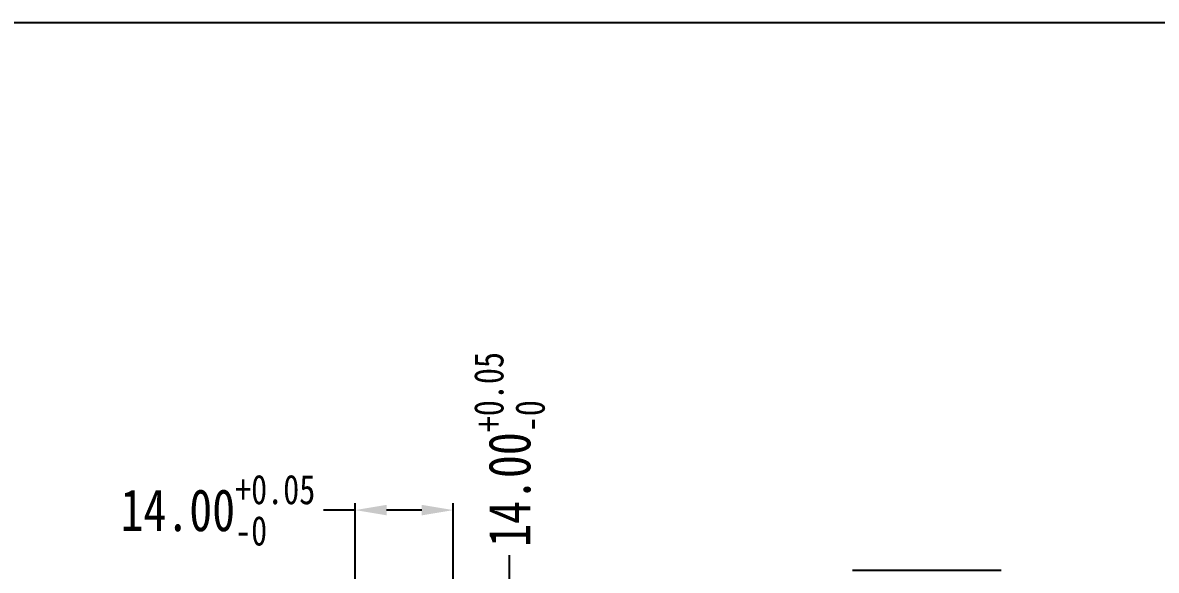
# Model space of a CAD drawing. Header units: inches. Extents: x 1466 to 2567, y -36 to 323.
# Drawn here: x 2143.5 to 2305, y 244.8 to 322.8 of the extents above; entities that cross this region are included whole.
import ezdxf

# ---------------------------------------------------------------- set-up
doc = ezdxf.new("R2010")
doc.units = ezdxf.units.IN
doc.header["$LTSCALE"] = 0.909449
doc.header["$MEASUREMENT"] = 0
doc.header["$PDMODE"] = 3
doc.header["$PDSIZE"] = 0.3125
doc.linetypes.add('PHANTOM', pattern=[0.8, 0.45, -0.05, 0.1, -0.05, 0.1, -0.05])
doc.layers.get('0').update_dxf_attribs({"linetype": 'CONTINUOUS'})
doc.layers.get('Defpoints').update_dxf_attribs({"linetype": 'CONTINUOUS'})
doc.layers.add('DEFAULT_3', color=7, linetype='PHANTOM')
doc.styles.get("Standard").update_dxf_attribs({"font": 'txt', "width": 0.8})
doc.dimstyles.get("Standard").update_dxf_attribs({"dimtxt": 6, "dimasz": 4.5, "dimexe": 1, "dimexo": 1, "dimgap": 0.09, "dimtad": 0, "dimzin": 1, "dimdsep": 46, "dimtxsty": 'STANDARD', "dimcen": 0.09, "dimclrd": 5, "dimclre": 5, "dimclrt": 1, "dimadec": 0, "dimazin": 0, "dimtp": 0.01, "dimtm": 0.01, "dimtfac": 1, "dimtofl": 0, "dimtmove": 0, "dimatfit": 3, "dimfxl": 1, "dimtolj": 1, "dimtzin": 4, "dimarcsym": 0})

# ---------------------------------------------------------------- blocks, each defined once
blk = doc.blocks.new('*D15')
at = {"layer": 'DEFAULT_3', "color": 3, "linetype": 'ByBlock', "lineweight": -2}
for p, q in [((2190.84, 234.57), (2190.84, 254.35)), ((2204.84, 234.57), (2204.84, 254.35)), ((2190.84, 253.35), (2186.34, 253.35)), ((2200.34, 253.35), (2195.34, 253.35))]:
    blk.add_line(p, q, dxfattribs=at)
at = {"layer": 'DEFAULT_3', "color": 3, "linetype": 'ByBlock'}
for points in [[(2195.34, 254.1), (2195.34, 252.6), (2190.84, 253.35)], [(2200.34, 254.1), (2200.34, 252.6), (2204.84, 253.35)]]:
    blk.add_solid(points, dxfattribs=at)
at = {"layer": 'Defpoints', "color": 0, "linetype": 'ByBlock'}
for p in [(2204.84, 253.35), (2190.84, 233.57), (2204.84, 233.57)]:
    blk.add_point(p, dxfattribs=at)
at = {"layer": 'DEFAULT_3', "color": 3, "linetype": 'ByBlock', "insert": (2171.29, 253.35), "char_height": 6, "attachment_point": 5}
blk.add_mtext('\\A1;14.00{\\H0.7x;\\S+0.05^ -0;}', dxfattribs=at)
blk = doc.blocks.new('*D16')
at = {"layer": 'DEFAULT_3', "color": 3, "linetype": 'ByBlock', "lineweight": -2}
for p, q in [((2212.83, 233.77), (2212.83, 246.94)), ((2205.64, 233.77), (2213.83, 233.77)), ((2212.83, 224.27), (2212.83, 229.27)), ((2205.64, 219.77), (2213.83, 219.77))]:
    blk.add_line(p, q, dxfattribs=at)
at = {"layer": 'DEFAULT_3', "color": 3, "linetype": 'ByBlock'}
for points in [[(2212.08, 229.27), (2213.58, 229.27), (2212.83, 233.77)], [(2212.08, 224.27), (2213.58, 224.27), (2212.83, 219.77)]]:
    blk.add_solid(points, dxfattribs=at)
at = {"layer": 'Defpoints', "color": 0, "linetype": 'ByBlock'}
for p in [(2204.64, 233.77), (2212.83, 233.77), (2204.64, 219.77)]:
    blk.add_point(p, dxfattribs=at)
at = {"layer": 'DEFAULT_3', "color": 3, "linetype": 'ByBlock', "insert": (2212.83, 261.99), "char_height": 6, "attachment_point": 5, "rotation": 90}
blk.add_mtext('\\A1;14.00{\\H0.7x;\\S+0.05^ -0;}', dxfattribs=at)

msp = doc.modelspace()

# ---------------------------------------------------------------- linework, layer by layer
at = {"color": 7, "linetype": 'Continuous'}
msp.add_line((2261.722, 244.772), (2282.922, 244.772), dxfattribs=at)
msp.add_lwpolyline([(2060.561, -35.638), (2567.457, -35.638), (2567.457, 322.773), (2060.561, 322.773)], close=True)

# ---------------------------------------------------------------- dimensions: what is measured, and where the dimension line sits
at = {"layer": 'DEFAULT_3', "linetype": 'ByBlock'}
dim = msp.add_linear_dim(base=(2212.834, 233.772), p1=(2204.637, 219.772), p2=(2204.637, 233.772), angle=90, text='<>{\\H0.7x;\\S+0.05^ -0;}', dimstyle='STANDARD', override={"dimclrd": 3, "dimclre": 3, "dimclrt": 3, "dimtfillclr": 256}, dxfattribs=at)
dim.commit()
dim.dimension.update_dxf_attribs({"geometry": '*D16', "text_midpoint": (2212.834, 261.994), "dimtype": 160})
dim = msp.add_linear_dim(base=(2204.837, 253.355), p1=(2190.837, 233.572), p2=(2204.837, 233.572), text='<>{\\H0.7x;\\S+0.05^ -0;}', dimstyle='STANDARD', override={"dimclrd": 3, "dimclre": 3, "dimclrt": 3, "dimtfillclr": 256}, dxfattribs=at)
dim.commit()
dim.dimension.update_dxf_attribs({"geometry": '*D15', "text_midpoint": (2171.287, 253.355), "dimtype": 160})

doc.saveas('drawing.dxf')
